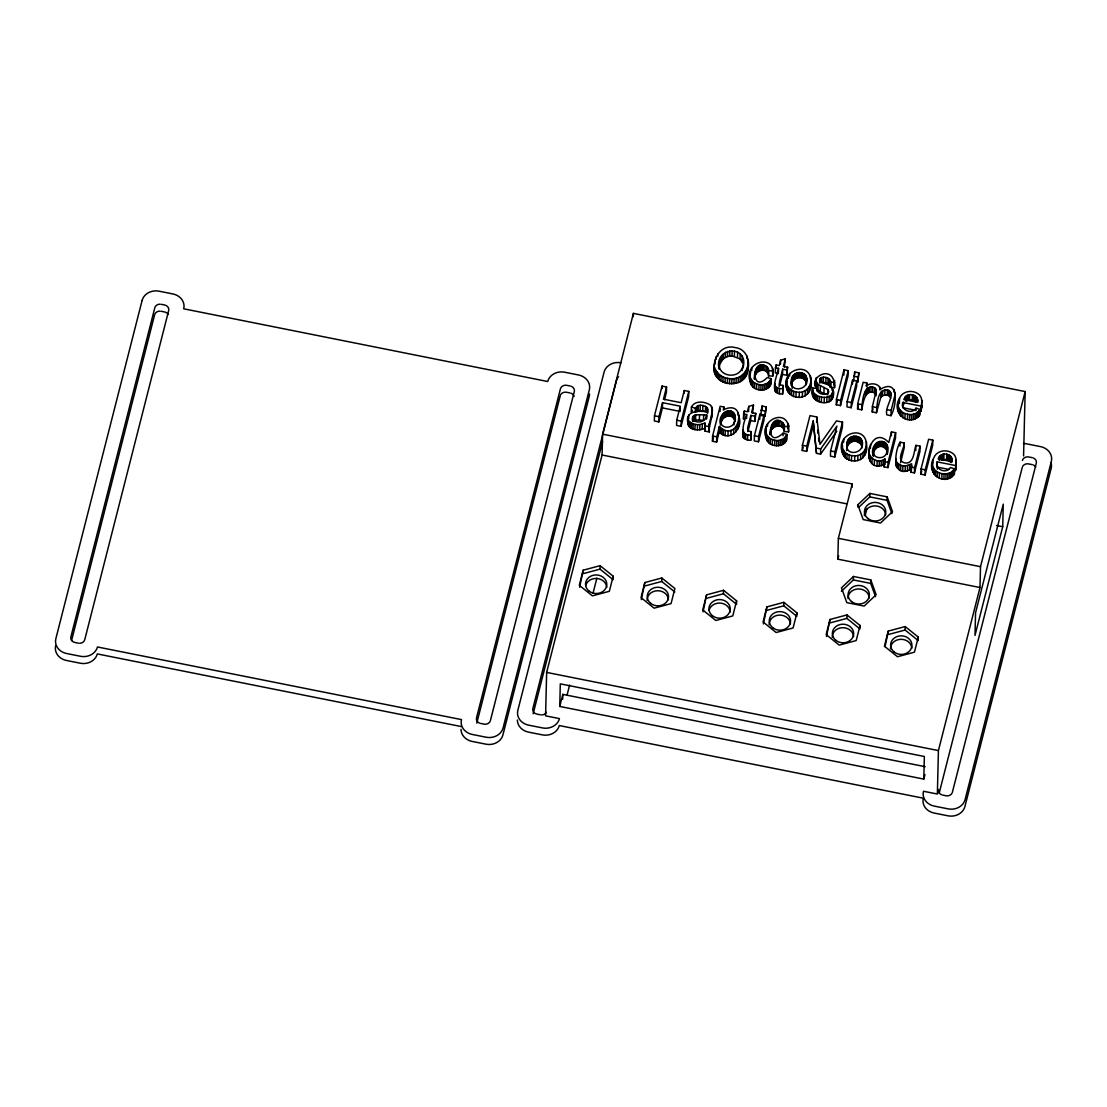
<?xml version="1.0" encoding="UTF-8"?>
<svg xmlns="http://www.w3.org/2000/svg" width="1107" height="1107" viewBox="0 0 1107 1107"><rect width="100%" height="100%" fill="white"/><g stroke="black" fill="none" stroke-linecap="round" stroke-linejoin="round"><path stroke-width="1.5" d="M861.744 409.825C862.339 402.519 862.782 383.423 874.71 387.713L876.204 390.563L872.358 406.712L872.233 411.929L876.426 412.759C877.325 405.273 876.827 387.187 888.7 390.342C895.425 396.472 884.382 406.947 886.859 414.848L891.024 415.678C896.338 406.587 899.977 377.681 880.549 389.194C879.11 383.147 870.337 382.385 866.144 386.039L866.919 383.022L863.169 382.275L857.69 403.778L857.565 408.995L861.744 409.825C863.073 403.82 864.525 388.377 874.585 392.916L876.08 395.78L876.177 391.864M895.106 399.157L895.245 392.39M750.85 415.388L750.726 420.605L754.932 421.435L755.057 416.232L750.85 415.388L747.64 427.966L747.889 430.858L751.127 431.633L750.781 440.185C746.076 440.904 740.541 437.334 743.406 432.145M752.594 413.257L753.493 405.037L748.775 406.394L747.419 411.721L744.347 411.112L743.613 413.949L746.685 414.558C744.499 420.978 737.995 436.366 750.92 434.982L750.781 440.185M782.691 369.198L782.566 374.415L786.773 375.245L786.897 370.042L782.691 369.198L779.48 381.777L779.729 384.669L782.967 385.444L782.621 393.995C767.884 395.019 777.418 375.301 778.525 368.368L775.453 367.759L776.187 364.923L779.259 365.531L780.615 360.204L785.333 358.848L784.434 367.067M774.665 390.356L774.803 383.479M806.657 378.483C809.521 389.678 790.329 393.525 791.353 381.278C790.246 370.181 808.913 369.586 806.588 381.099M862.104 442.094C864.982 453.289 845.79 457.136 846.8 444.889C845.886 432.892 865.743 433.819 862.007 446.01M692.705 417.339L692.678 418.737C695.957 424.687 706.792 421.961 706.709 414.862C701.575 415.485 690.408 412.039 692.622 421.352M1023.574 455.932L1025.165 391.56L633.398 313.378L602.595 434.152L602.083 455.005L546.65 672.406L545.585 715.842L559.45 718.609A14.211 12.385 1.4 0 1 542.499 727.922L528.634 725.154A14.211 12.385 1.4 0 1 517.855 710.307L604.09 372.132A14.211 12.385 1.4 0 1 621.027 362.819M559.755 706.446L560.308 683.863L924.345 756.496L923.792 779.093L559.755 706.446L562.826 694.366L925.175 766.681M562.716 699.154L562.826 694.366M579.611 587.277L583.154 570.216L600.105 565.663L613.181 576.207L613.126 578.532M613.098 579.681L600.008 569.136L600.105 565.663M633.315 316.754L633.398 313.378M641.327 599.593L644.869 582.531L661.806 577.979L674.896 588.523L671.05 603.619L654.112 608.172L641.022 597.628L644.869 582.531M654.472 415.775L654.348 420.992L658.859 421.892L662.429 407.902L662.553 402.685L680.265 406.214L676.709 420.217L676.571 425.42L681.082 426.32L688.651 396.638L688.789 391.421L684.278 390.522L681.165 402.713L663.453 399.184L666.552 386.993L662.041 386.094L654.472 415.775L658.983 416.675L658.859 421.892M661.986 388.695L662.041 386.094M674.813 591.996L661.723 581.452L661.806 577.979M666.552 386.993L666.428 392.196L664.491 399.821M680.141 411.43L680.238 407.528M681.082 426.32L681.22 421.117L688.789 391.421M684.209 393.137L684.278 390.522M692.553 410.282L691.28 412.205L691.418 406.989C695.071 399.959 705.256 401.523 710.736 405.342C715.15 413.368 706.792 423.026 709.379 431.979L705.021 431.107L704.855 428.284C699.444 431.135 688.734 430.678 687.904 423.082C684.707 410.448 699.264 410.517 707.442 411.998L707.318 407.68C704.107 404.844 697.659 403.764 695.376 408.303L695.279 412.205M688.014 424.327L688.222 416.55M688.429 425.503L688.028 417.865M688.72 418.986L688.803 415.083M689.149 426.624L688.554 420.3M690.159 427.62L690.298 422.417L689.274 421.407M691.474 428.451L691.598 423.248L690.298 422.417M692.954 421.67L693.079 416.467M693.065 429.115L693.203 423.898L691.598 423.248M693.729 415.72L693.605 420.937L695.556 420.079L703.54 420.245L703.665 415.042M694.476 420.397L694.615 415.18M694.961 429.599L695.085 424.396L693.203 423.898M695.556 420.079L695.68 414.876M696.732 406.532L696.607 411.735L700.108 410.42L705.436 411.569L705.56 406.352M697.396 429.903L697.521 424.687L695.085 424.396M698.143 410.739L698.282 405.522M699.389 420.079L699.527 414.876M699.762 429.82L699.887 424.604L704.979 423.068L704.799 429.765M700.108 410.42L700.247 405.204M702.198 429.295L702.322 424.078M702.737 410.711L702.862 405.494M705.021 431.107L704.979 423.068M706.308 418.806L706.363 416.19M706.612 418.764L706.709 414.862M707.193 412.897L707.318 407.68M707.788 413.008L707.885 409.092M709.117 423.967L709.379 431.979M703.042 611.908L706.584 594.846L723.521 590.294L736.612 600.838L736.529 604.311L723.438 593.767L723.521 590.294M711.704 406.477L712.244 414.433L708.992 429.184M711.593 417.837L711.732 412.62M712.078 412.966L712.216 407.75M712.244 414.433L712.368 409.216M723.978 407.044L723.258 409.839C749.397 397.551 738.521 445.83 719.425 426.403L719.301 431.605L716.63 442.08L712.451 441.25L712.576 436.033L720.159 406.283L723.978 407.044L723.909 409.645M714.513 364.023C708.355 386.412 746.685 391.518 747.986 369.295C750.228 359.927 745.855 348.857 735.339 347.612C720.27 343.599 711.275 360.245 714.928 373.128M714.901 364.023L714.997 360.121M715.606 375.01L715.067 367.911M716.104 359.277L716.174 356.675M716.547 376.74L716.672 371.537L715.731 369.793M717.751 356.357L717.82 353.756M717.765 378.345L717.889 373.128L716.672 371.537M716.63 442.08L716.755 436.864L719.425 426.403M719.633 361.103L719.066 368.894C713.711 346.256 749.647 344.443 742.977 367.939M719.176 368.673L719.19 363.691M719.273 379.798L719.398 374.595L717.889 373.128M719.508 366.32L720.643 358.031M720.034 411.5L720.09 408.884M721.003 381.085L721.127 375.868L719.398 374.595M720.519 363.248L721.833 360.744L721.958 355.527M739.338 418.142C742.534 428.949 729.624 441.735 720.242 432.92L720.366 427.717M720.671 425.088C715.938 410.822 738.618 403.778 734.923 421.795L734.813 415.056M721.183 417.92L721.044 423.123C721.404 416.149 732.405 412.717 734.674 420.273C734.411 429.474 719.08 429.682 720.809 419.885M721.681 421.2L721.806 415.983M721.543 434.096L721.667 428.893M722.926 382.136L723.051 376.92L721.127 375.868M721.833 360.744L723.466 358.806L723.591 353.59M722.497 419.567L722.622 414.364M723.162 435.023L723.286 429.82M723.508 418.238L723.632 413.036M723.466 358.806L725.403 357.436L725.528 352.22M725.043 382.953L725.168 377.736L723.051 376.92M724.725 417.214L724.85 411.998M725.099 435.618L725.223 430.402M726.026 416.467L726.164 411.25M725.403 357.436L727.534 356.551L727.659 351.334M727.354 383.548L727.479 378.331L725.168 377.736M727.354 416.024L727.479 410.808M727.534 356.551L729.734 356.039L729.859 350.836M727.977 435.826L728.102 430.609M728.669 415.858L728.807 410.642M729.568 383.866L729.693 378.649L727.479 378.331M730.011 415.983L730.136 410.766M743.254 358.723L743.115 363.926L740.071 358.917L732.018 355.928L732.142 350.725M731.769 383.949L731.893 378.732C741.732 379.134 749.508 369.378 748.138 359.9M731.27 416.37L731.409 411.154M730.911 435.3L731.035 430.083M732.391 416.993L732.516 411.776M734.37 356.219L734.494 351.002M733.941 383.783L734.066 378.566M733.332 417.851L733.457 412.634M733.637 434.041L733.761 428.824M733.927 424.88L733.983 422.265M734.121 418.944L734.259 413.741M736.1 383.368L736.224 378.151M737.483 357.229L737.608 352.012M735.892 432.034L736.017 426.832M738.175 382.704L738.3 377.487M737.636 429.433L737.76 424.216M738.106 415.263L738.161 412.648M740.071 358.917L740.196 353.7M738.77 426.361L738.895 421.158M739.102 415.25L739.213 423.344M740.085 381.777L740.209 376.56M741.994 361.186L742.133 355.97M741.828 380.6L741.953 375.384M742.077 370.596L743.046 365.324M743.406 379.148L743.53 373.945M742.825 436.545L742.963 429.668M743.613 413.949L743.489 419.152L744.347 411.112M743.281 437.611L743.406 432.394M744.79 377.487L744.914 372.284M744.167 438.552L744.291 433.335M745.938 375.66L746.076 370.444M746.99 358.64L747.045 356.025M746.865 373.668L746.99 368.451M745.564 439.327L745.689 434.11M747.557 371.495L747.682 366.279M746.588 418.46L746.685 414.558M747.986 369.295L748.263 361.961M747.543 439.88L747.668 434.677M748.636 411.61L748.775 406.394M750.062 381.334C743.212 360.564 776.768 353.244 772.769 376.117L768.562 375.854L768.369 368.576C752.483 351.805 749.273 395.877 767.317 377.473L771.316 378.76L771.178 383.977C768.908 389.595 761.824 391.394 756.524 389.152C748.54 386.73 749.993 377.542 750.629 371.205M750.532 383.437L750.172 373.779M751.473 385.305L751.598 380.088L750.671 378.22M751.736 370.61L751.791 368.008M752.815 386.897L752.954 381.694L751.598 380.088M754.559 374L754.434 379.217C753.687 371.8 764.508 366.279 768.244 373.792M754.504 388.183L754.628 382.967L752.954 381.694M754.836 377.183L754.96 371.966M755.458 375.204L755.597 370.001M754.421 435.715L754.282 440.932L758.475 441.762L763.955 420.259L764.079 415.042L759.9 414.212L754.421 435.715L758.599 436.559L758.475 441.762M756.275 373.571L756.399 368.368M753.493 405.037L751.57 412.551L755.777 413.395L754.932 421.435M756.524 389.152L756.648 383.949L754.628 382.967M757.243 372.284L757.382 367.067M758.406 371.329L758.53 366.113M758.89 389.816L759.015 384.599L756.648 383.949M759.679 370.665L759.817 365.462M759.776 419.428L759.9 414.212M761.049 370.292L761.187 365.089M760.869 390.079L760.993 384.862L759.015 384.599M760.827 414.129L761.99 406.034L766.169 406.864L764.979 416.274L760.786 415.443M762.502 370.195L762.64 364.978M761.893 409.936L761.99 406.034M762.751 390.038L762.875 384.821L767.926 382.98L771.316 378.76M764.051 370.375L764.176 365.158M764.55 389.706L764.674 384.489M764.979 416.274L766.169 406.864M765.919 371.039L766.044 365.822M766.252 389.083L766.376 383.866M765.836 437.03C759.637 420.591 785.306 408.206 788.682 426.596L784.476 426.333C771.731 403.543 762.225 452.126 783.092 433.169L787.091 434.456L786.966 439.659C784.683 445.291 777.598 447.09 772.312 444.848C764.314 442.426 765.781 433.238 766.418 426.901M767.331 372.173L767.469 366.971M766.321 439.133L765.961 429.474M767.801 388.183L767.926 382.98M767.511 426.306L767.58 423.704M768.562 375.854L768.369 368.576M767.262 441.001L767.386 435.784L766.445 433.916M769.144 387.035L769.268 381.818M768.604 442.592L768.728 437.376L767.386 435.784M770.264 385.623L770.389 380.421M770.347 429.696L770.223 434.913C768.964 426.292 783.41 421.725 784.337 431.55L788.558 431.813L788.599 424.963M770.278 443.879L770.417 438.663L768.728 437.376M770.61 432.865L770.735 427.662M772.451 367.773L772.769 376.117M763.36 623.947L766.916 606.885L783.853 602.333L796.943 612.877L796.888 615.188M771.247 430.9L771.371 425.683M772.686 374.484L772.811 369.268M772.049 429.267L772.174 424.05M772.312 444.848L772.437 439.631L770.417 438.663M773.032 427.98L773.156 422.763M774.18 427.011L774.305 421.809M775.453 367.759L775.329 372.962L778.401 373.585M775.121 391.421L774.789 385.139M776.118 367.524L776.187 364.923M774.679 445.512L774.803 440.295L772.437 439.631M776.007 392.362L776.132 387.146L775.246 386.205M775.467 426.361L775.592 421.144M777.405 393.137L777.529 387.92L776.132 387.146M776.837 425.987L776.962 420.771M776.644 445.761L776.782 440.558L774.803 440.295M778.429 372.27L778.525 368.368M779.134 386.426L779.19 383.825M778.29 425.891L778.415 420.674M779.383 393.691L779.508 388.488L777.529 387.92M778.539 445.734L778.664 440.517L783.714 438.663L787.091 434.456M780.518 364.12L780.615 360.204M779.826 426.07L779.951 420.854M780.324 445.401L780.463 440.185M781.694 426.721L781.819 421.518M782.621 393.995L782.967 385.444M782.026 444.779L782.165 439.562M783.119 427.869L783.244 422.666M783.036 435.771L783.092 433.169M783.576 443.879L783.714 438.663M784.019 429.488L784.143 424.272M784.337 431.55L784.476 426.333M784.918 442.731L785.043 437.514M786.856 388.64C779.868 370.375 809.314 360.245 811.044 380.31C814.614 404.968 779.342 401.55 787.423 378.456M785.333 358.848L783.41 366.362L787.631 367.206L786.773 375.245M786.053 441.319L786.178 436.116M787.368 390.771L786.966 381.071M788.309 378.317L788.364 375.716M788.364 392.653L788.488 387.436L787.492 385.554M796.86 616.35L783.77 605.806L783.853 602.333M788.558 431.813L788.239 423.469M789.637 376.062L789.692 373.446M789.761 394.272L789.886 389.055L788.488 387.436M791.256 385.637L791.353 381.278M791.713 379.314L791.588 384.53C792.086 376.172 805.744 375.107 806.533 383.7M791.505 395.559L791.63 390.356L789.886 389.055M792.142 388.529L792.211 385.914M792.211 382.621L792.335 377.404M793.027 381.029L793.152 375.813M793.581 396.555L793.705 391.338L791.63 390.356M794.037 379.743L794.162 374.526M795.241 378.774L795.366 373.557M796.002 397.219L796.127 392.016L793.705 391.338M796.57 378.096L796.694 372.879M797.967 377.695L798.092 372.492M799.434 377.584L799.558 372.381M799.199 397.51L799.323 392.307C804.9 392.404 809.66 388.211 810.628 382.773M800.97 377.764L801.094 372.547M802.409 378.193L802.547 372.976M802.298 397.095L802.437 391.878M803.668 378.843L803.807 373.626M802.284 450.507L802.409 445.291L809.978 415.609L816.772 416.965L819.983 444.308L836.435 420.895L842.51 422.099L842.385 427.316L834.816 456.997L830.458 456.139L830.596 450.923L836.934 426.07L820.688 448.944L820.564 454.161L816.496 453.344L813.202 420.895L806.754 446.163L806.629 451.379L802.284 450.507L803.129 447.214M804.747 379.729L804.872 374.512M805.107 396.002L805.246 390.785M805.619 380.85L805.744 375.633M806.214 384.71L806.366 376.961M807.404 394.23L807.529 389.014M809.203 391.629L809.328 386.412M810.393 378.58L810.449 375.979M810.988 378.041L810.504 387.99M815.61 380.379L818.128 384.475L828.022 389.581L828.769 391.781L828.091 392.999C824.411 395.932 816.509 393.746 816.966 388.322L812.676 388.059C808.47 399.157 822.515 406.532 830.942 400.651C834.263 397.109 835.01 389.539 830.693 386.468C827.925 383.575 820.439 383.908 819.927 379.203L820.495 378.22C826.32 374.581 833.433 380.711 830.347 387.312L834.567 387.644C835.328 357.021 794.342 385.001 827.898 394.798M812.607 394.964L812.676 388.059M812.939 396.5L812.732 389.761M813.562 397.87L813.064 391.283M814.461 399.073L814.586 393.857L813.687 392.653M815.485 385.596L815.762 378.815M815.665 400.111L815.79 394.908L814.586 393.857M815.817 387.104L815.956 381.887M816.316 377.473L815.638 384.032M816.662 388.488L816.786 383.285M816.897 390.923L816.966 388.322M816.648 422.182L816.772 416.965M817.215 400.997L817.34 395.78L815.79 394.908M818.004 389.692L818.128 384.475M816.496 453.344L813.202 420.895M819.111 401.716L819.235 396.514L817.34 395.78M819.817 382.51L819.886 379.895M819.83 383.105L819.927 379.203M820.273 390.992L820.412 385.776M820.398 382.136L820.495 378.22M821.657 377.501L821.519 382.718C824.853 381.929 830.485 382.967 830.347 387.312M821.352 402.284L821.477 397.067L819.235 396.514M823.331 382.427L823.456 377.21M823.94 392.708L824.065 387.492M824.162 402.616L824.286 397.399L821.477 397.067M825.85 382.704L825.974 377.501M826.777 402.436L826.915 397.233L831.066 395.434L833.35 390.494M827.953 383.368L828.091 378.165M827.925 393.497L828.022 389.581M829.392 384.392L829.517 379.175M829.088 401.786L829.212 396.569M830.181 385.72L830.305 380.504M830.942 400.651L831.066 395.434M831.994 390.19L832.049 387.588M832.284 399.17L832.409 393.954M833.031 397.468L833.17 392.252M834.567 387.644L834.609 380.434M826.459 636.539L830.015 619.477L846.952 614.925L860.042 625.469L859.987 627.78M834.816 456.997L834.941 451.794L842.51 422.099M836.311 404.761L836.435 399.544L844.004 369.849L848.197 370.693L848.059 375.91L840.49 405.591L836.311 404.761L837.57 399.807M840.49 405.591L840.614 400.374L848.197 370.693M1023.491 443.533A14.211 12.385 1.4 0 1 1026.659 443.852L1040.525 446.619A14.211 12.385 1.4 0 1 1051.318 461.467L965.096 799.558A14.211 12.385 1.4 0 1 948.146 808.871L934.28 806.104A14.211 12.385 1.4 0 1 923.487 791.256L937.366 794.023L938.418 750.574L979.999 587.526L837.847 559.173L838.359 538.32L852.224 483.967L602.595 434.152M843.88 375.065L844.004 369.849M842.316 452.251C835.315 433.986 864.775 423.856 866.504 443.921C870.06 468.579 834.789 465.148 842.87 442.067M842.814 454.382L842.413 444.668M843.755 441.928L843.825 439.327M843.811 456.264L843.935 451.047L842.953 449.165M845.208 457.869L845.333 452.666L843.935 451.047M847.132 401.675L847.007 406.892L851.186 407.722L856.68 386.218L856.804 381.002L852.611 380.171L847.132 401.675L851.311 402.519L851.186 407.722M846.675 450.549L846.8 444.889M846.675 450.106L847.173 442.925M846.952 459.17L847.076 453.967L845.333 452.666M847.049 448.141L847.796 441.015M847.671 446.232L848.612 439.424M849.027 460.152L849.166 454.949L847.076 453.967M848.474 444.64L849.484 443.353L849.609 438.137M849.484 443.353L850.688 442.371L850.813 437.168M852.515 384.074L852.611 380.171M859.959 628.942L846.869 618.398L846.952 614.925M851.449 460.83L851.587 455.614L849.166 454.949M850.688 442.371L852.016 441.707L852.141 436.49M853.511 381.389L854.701 371.994L858.894 372.824L857.69 382.233L858.894 372.824M854.632 374.595L854.701 371.994M852.141 487.177L852.224 483.967M852.016 441.707L853.414 441.306L853.539 436.103M853.414 441.306L854.881 441.195L855.005 435.992M854.646 461.121L854.77 455.904C860.347 456.015 865.107 451.822 866.075 446.384M861.689 445.789L860.194 443.34L856.417 441.375L856.541 436.158M841.389 591.29L853.386 579.943L853.483 576.47L870.808 579.93L876.149 594.736L864.152 606.082L846.813 602.623L841.472 587.817L853.483 576.47M857.87 441.79L857.994 436.587M857.759 460.706L857.883 455.489M859.129 442.454L859.253 437.237M857.787 507.075L857.842 504.764L869.853 493.418L887.177 496.877L892.519 511.683L880.522 523.03L863.183 519.57L857.842 504.764M860.194 443.34L860.319 438.123M860.568 459.599L860.692 454.396M861.066 444.46L861.191 439.244M861.675 448.307L861.813 440.572M862.865 457.841L862.99 452.625M865.425 396.112L865.549 390.896M864.65 455.226L864.775 450.023M866.407 394.313L866.546 389.097M866.823 386.938L866.919 383.022M865.951 451.601L866.435 441.651M867.639 393.11L867.777 387.907M869.189 392.376L869.313 387.159M884.88 458.907L884.756 464.11C858.52 476.896 868.275 421.006 888.769 442.523L891.481 431.868L895.646 432.699L895.521 437.915L887.952 467.597L884.064 466.822L884.88 458.907C878.82 464.124 868.262 458.519 868.94 450.563M869.133 458.713L869.258 453.496M869.396 447.38L868.815 455.78M870.918 392.086L871.043 386.869M870.199 461.301L870.323 456.084M870.393 448.28L870.489 444.377M858.963 507.103L869.77 496.891L869.853 493.418M872.662 392.224L872.786 387.007M871.97 463.432L872.095 458.229M874.585 392.916L874.71 387.713M873.174 455.863C868.262 439.368 892.643 435.203 887.191 454.327L887.177 445.678M873.478 456.098L873.7 448.238M875.526 596.728L870.725 583.403L870.808 579.93M873.202 455.42L874.322 446.273M875.706 394.106L875.831 388.889M874.295 465.023L874.419 459.806M874.198 451.49L875.111 444.64M874.987 449.843L875.928 448.543L876.052 443.326M875.928 448.543L877.035 447.574L877.159 442.357M877.035 465.936L877.159 460.72M877.035 447.574L878.252 446.896L878.377 441.693M879.899 390.024L879.968 387.408M878.252 446.896L879.512 446.508L879.65 441.292M876.426 412.759L880.771 397.482L880.895 392.265M879.221 466.158L879.345 460.955M880.771 397.482L881.712 391.283M879.512 446.508L880.84 446.37L880.964 441.167M881.587 396.5L882.556 395.78L882.68 390.563M881.241 465.936L881.366 460.72M887.039 450.895L885.683 448.432L882.21 446.522L882.334 441.306M883.082 465.258L883.206 460.042M882.556 395.78L884.784 395.033L884.922 389.816M883.538 446.924L883.677 441.707M884.701 447.56L884.839 442.343M885.683 448.432L885.821 443.215M890.706 398.063L889.627 396.223L887.274 395.13L887.399 389.927M886.486 449.539L886.624 444.336M886.859 453.801L887.413 447.27M888.575 395.545L888.7 390.342M891.896 513.676L887.094 500.35L887.177 496.877M887.952 467.597L888.077 462.394L895.646 432.699M889.627 396.223L889.751 391.006M890.36 397.081L890.485 391.864M890.775 395.462L890.844 392.847M891.024 415.678L891.149 410.462L895.231 393.954M891.384 435.784L891.481 431.868M885.088 646.654L888.257 631.101L905.194 626.548L918.284 637.092L918.201 640.566L905.111 630.021L905.194 626.548M894.262 392.459L894.331 389.844M900.572 462.754L904.101 448.224L904.225 443.008L900.046 442.177C893.944 452.459 892.021 479.774 911.518 468.981L911.614 465.078M896.033 465.743L896.033 458.962M896.504 467.126L896.172 460.54M921.204 406.144L902.786 402.464C900.309 410.143 912.043 414.945 916.029 408.151L920.235 409.479L920.111 414.682C909.788 428.105 890.429 413.451 899.507 398.326C902.219 391.366 911.448 389.65 917.412 393.359C924.234 397.178 920.955 405.287 921.079 411.347L921.896 400.291M898.593 403.46L898.663 400.845M898.649 412.966L898.22 403.363M897.417 468.372L897.542 463.155L896.642 461.923M899.382 403.543L899.507 398.326M899.631 414.848L899.756 409.632L898.773 407.763M898.856 469.52L898.981 464.317L897.542 463.155M899.949 446.093L900.046 442.177M901.029 416.467L901.153 411.25L899.756 409.632M900.683 470.461L900.807 465.258L898.981 464.317M902.537 406.781L902.786 402.464M902.8 417.768L902.938 412.565L901.153 411.25M903.658 404.719L903.727 402.118M902.745 471.07L902.883 465.853L900.807 465.258M905.014 399.71L905.083 397.109C909.041 391.92 919.447 395.268 917.592 402.395L903.796 399.516L905.083 397.109M904.959 418.778L905.083 413.561L902.938 412.565M905.913 400.097L906.01 396.181M905.152 471.305L905.277 466.102L911.642 463.778L910.715 472.149L914.451 472.897L919.945 451.393L920.069 446.176L915.876 445.332C913.828 451.158 914.216 464.663 904.516 462.878C895.549 460.346 904.544 448.543 904.225 443.008M905.872 401.398L906.979 400.665L907.103 395.448M907.477 419.47L907.602 414.253L905.083 413.561M906.979 400.665L908.21 400.139L908.335 394.922M907.422 471.042L907.546 465.826M908.21 400.139L909.497 399.835L909.622 394.632M909.567 419.761L909.691 414.558L907.602 414.253M909.539 470.267L909.663 465.051M911.518 419.788L911.642 414.585L916.665 413.091L920.235 409.479M916.195 396.749L916.07 401.952L912.265 399.945L912.389 394.742M913.745 400.388L913.87 395.171M913.33 419.553L913.455 414.35M915.019 401.052L915.143 395.836M915.005 419.055L915.143 413.838M914.451 472.897L914.576 467.68L920.069 446.176M915.959 410.752L916.029 408.151M916.942 401.786L917.039 397.883M915.752 450.549L915.876 445.332M916.541 418.308L916.665 413.091M917.897 417.325L918.035 412.122M919.087 416.121L919.211 410.905M921.356 410.379L921.481 405.176M920.913 474.183L921.052 468.967L928.621 439.285L932.8 440.116L932.675 445.332L925.106 475.014L920.913 474.183L921.757 470.89M925.106 475.014L925.231 469.811L932.8 440.116M955.576 465.535L937.159 461.868C934.668 469.548 946.402 474.35 950.387 467.541L954.594 468.87L954.469 474.087C944.16 487.509 924.788 472.855 933.879 457.731C936.591 450.757 945.807 449.055 951.771 452.763C958.593 456.568 955.313 464.691 955.438 470.752L956.268 459.682M932.952 462.851L933.021 460.249M933.007 472.371L932.592 462.768M933.99 474.253L934.114 469.036L933.132 467.154M935.387 475.858L935.512 470.655L934.114 469.036M937.062 465.77L937.159 461.868M937.172 477.172L937.297 471.956L935.512 470.655M937.352 469.133L937.421 466.517M939.345 460.415L939.442 456.513C943.413 451.324 953.805 454.673 951.951 461.785M939.317 478.169L939.442 472.966L937.297 471.956M940.272 459.502L940.369 455.586M941.476 454.852L941.337 460.069L946.623 459.35L951.273 462.491L951.397 457.274M941.836 478.874L941.96 473.658L939.442 472.966M942.569 459.53L942.694 454.327M943.856 459.239L943.98 454.022M943.925 479.165L944.05 473.948L941.96 473.658M945.876 479.193L946.001 473.976L951.024 472.495L954.594 468.87M946.623 459.35L946.748 454.133M947.689 478.957L947.813 473.741M948.104 459.779L948.229 454.576M949.377 460.457L949.502 455.24M949.377 478.459L949.502 473.243M950.429 461.356L950.553 456.139M950.899 477.712L951.024 472.495M952.269 476.73L952.394 471.513M953.445 475.526L953.584 470.309M955.715 469.783L955.839 464.566M979.999 587.526L980.511 566.673L1025.165 391.56M1002.721 526.711L1003.274 504.128L975.558 612.821L975.004 635.418L1002.721 526.711L996.549 525.493M917.578 402.27L917.648 399.779M952.006 459.184L951.937 461.661L938.155 458.907L939.442 456.513M873.326 450.203C871.527 459.626 886.486 460.332 886.915 451.199M735.062 416.592L734.619 420.273M750.92 434.982L751.127 431.633M687.904 423.082L688.084 421.767M774.679 388.695L775.246 385.956M70.876 636.912L154.8 307.788A5.327 4.649 1.4 0 1 159.975 304.176M71.568 640.51L154.634 314.734A5.327 4.649 1.4 0 1 159.809 311.136M476.785 723.134L560.253 395.766M490.387 720.615L574.298 391.587A5.327 4.649 1.4 0 0 571.378 386.357M532.868 708.549L616.793 379.438A5.327 4.649 1.4 0 1 618.647 376.837M533.131 713.821L602.568 441.513M583.154 570.216L579.307 585.312L592.397 595.857L609.334 591.304L613.181 576.207M567.047 695.113L569.607 685.095M593.034 593.227L596.867 578.186M658.983 416.675L662.553 402.685M712.451 441.25L713.295 437.943M747.917 431.605L750.726 420.605M706.584 594.846L702.737 609.943L715.828 620.487L732.765 615.935L736.612 600.838M755.057 416.232L755.777 413.395M758.599 436.559L764.079 415.042M779.757 385.416L782.566 374.415M786.897 370.042L787.631 367.206M766.916 606.885L763.069 621.982L776.145 632.526L793.082 627.973L796.943 612.877M806.629 451.379L813.078 426.098M851.311 402.519L856.804 381.002M857.565 408.995L858.409 405.688M872.233 411.929L873.022 408.815M837.847 559.173L838.691 555.866M830.015 619.477L826.168 634.574L839.244 645.118L856.195 640.566L860.042 625.469M865.134 515.627L866.809 509.04M884.064 466.822L884.756 464.11M910.715 472.149L911.518 468.981M888.257 631.101L884.41 646.197L897.5 656.742L914.437 652.189L918.284 637.092M923.792 779.093L924.94 774.568M939.193 793.096L1022.245 467.403M952.38 792.266L1036.29 463.224A5.327 4.649 1.4 0 0 1033.371 457.994M742.147 367.994C738.521 378.442 720.74 377.196 719.232 366.071M820.564 454.161L836.795 431.287M583.071 573.689L600.008 569.136M644.786 586.004L661.723 581.452M706.501 598.32L723.438 593.767M766.833 610.358L783.77 605.806M829.932 622.95L846.869 618.398M888.174 634.574L905.111 630.021M824.286 397.399L826.915 397.233M729.734 356.039L732.018 355.928M697.521 424.687L699.887 424.604M760.993 384.862L762.875 384.821M776.782 440.558L778.664 440.517M909.691 414.558L911.642 414.585M944.05 473.948L946.001 473.976M729.693 378.649L731.893 378.732M884.784 395.033L887.274 395.13M909.497 399.835L912.265 399.945M768.687 370.637L772.894 370.9M830.471 382.095L834.692 382.427M796.127 392.016L799.323 392.307M851.587 455.614L854.77 455.904M779.508 388.488L782.76 388.792M902.883 465.853L905.277 466.102M880.84 446.37L882.21 446.522M854.881 441.195L856.417 441.375M853.635 376.186L857.814 377.017M902.662 407.68L914.382 410.019M836.435 399.544L840.614 400.374M857.69 403.778L861.869 404.622M872.358 406.712L876.55 407.542M886.984 409.632L891.149 410.462M1032.236 457.661L1028.777 456.97A5.327 4.649 1.4 0 0 1022.425 460.457M760.91 410.227L765.103 411.057M1032.07 464.608L1028.611 463.916A5.327 4.649 1.4 0 0 1022.633 466.421M161.165 304.3L164.625 304.992A5.327 4.649 1.4 0 1 168.679 310.555L84.755 639.68A5.327 4.649 1.4 0 1 79.579 643.278M570.243 386.011L566.784 385.319A5.327 4.649 1.4 0 0 560.433 388.82L476.522 717.848A5.327 4.649 1.4 0 0 479.442 723.079M662.429 407.902L678.536 411.112M160.985 311.247L164.459 311.939A5.327 4.649 1.4 0 1 168.084 314.457M570.077 392.971L566.618 392.279A5.327 4.649 1.4 0 0 560.64 394.784M937.02 467.071L948.741 469.41M676.709 420.217L681.22 421.117M705.145 425.891L709.518 426.762M802.409 445.291L806.754 446.163M816.62 448.127L820.688 448.944M830.596 450.923L834.941 451.794M884.189 461.619L888.077 462.394M910.84 466.933L914.576 467.68M921.052 468.967L925.231 469.811M712.576 436.033L716.755 436.864M869.77 496.891L887.094 500.35M602.083 455.005L846.647 503.81M838.359 538.32L980.511 566.673M853.386 579.943L870.725 583.403M546.65 672.406L938.418 750.574M540.382 714.804L536.923 714.112A5.327 4.649 1.4 0 1 532.744 709.587M942.555 795.061L946.028 795.753A5.327 4.649 1.4 0 0 951.992 793.235M78.389 643.167L74.93 642.475A5.327 4.649 1.4 0 1 70.751 637.936M480.563 723.411L484.036 724.103A5.327 4.649 1.4 0 0 490 721.598M461.328 726.566L97.291 653.919A14.211 12.385 1.4 0 1 80.341 663.231L66.475 660.464A14.211 12.385 1.4 0 1 55.682 645.616M691.418 406.989L695.376 408.303M719.301 431.605L720.242 432.92M787.464 427.33L788.115 428.686M833.972 384.018L834.484 385.651M832.838 394.147L833.225 395.697M817.603 430.263L817.99 433.487M818.571 438.344L818.959 441.568M866.311 446.868L866.366 449.138M932.454 467.984L932.495 470.281M898.095 408.58L898.137 410.877M956.13 464.898L956.157 467.237M921.771 405.494L921.799 407.833M585.672 585.645A10.655 9.299 1.4 0 1 597.005 578.463A10.655 9.299 1.4 0 1 606.719 587.374M647.152 600.368A10.655 9.299 1.4 0 1 657.337 590.737A10.655 9.299 1.4 0 1 668.434 599.69M709.103 610.261A10.655 9.299 1.4 0 1 720.436 603.094A10.655 9.299 1.4 0 1 730.15 612.005M769.185 624.722A10.655 9.299 1.4 0 1 779.37 615.091A10.655 9.299 1.4 0 1 790.481 624.044M832.284 637.314A10.655 9.299 1.4 0 1 842.469 627.683A10.655 9.299 1.4 0 1 853.58 636.636M890.526 648.937A10.655 9.299 1.4 0 1 900.711 639.306A10.655 9.299 1.4 0 1 911.822 648.259M848.004 598.569A10.655 9.299 1.4 0 1 858.174 588.938A10.655 9.299 1.4 0 1 869.286 597.877M864.373 515.516A10.655 9.299 1.4 0 1 874.558 505.885A10.655 9.299 1.4 0 1 885.655 514.838M517.343 720.02A14.211 12.385 1.4 0 0 528.468 732.101L542.333 734.868A14.211 12.385 1.4 0 0 559.284 725.555L923.321 798.202A14.211 12.385 1.4 0 0 934.114 813.05L947.979 815.817A14.211 12.385 1.4 0 0 964.93 806.505L1051.138 468.427A14.211 12.398 1.4 0 0 1051.097 462.906M546.36 712.299A5.327 4.649 1.4 0 1 541.572 714.928M1033.205 464.954A5.327 4.649 1.4 0 1 1035.709 467.126M941.434 794.715A5.327 4.649 1.4 0 1 938.515 789.499M460.996 729.319A14.211 12.385 1.4 0 0 472.122 741.413L485.987 744.181A14.211 12.385 1.4 0 0 502.938 734.868L589.145 396.776A14.211 12.398 1.4 0 0 589.491 394.023M571.212 393.303A5.327 4.649 1.4 0 1 574.118 396.458M142.097 300.495L55.862 638.67A14.211 12.385 1.4 0 0 66.641 653.517L80.52 656.285A14.211 12.385 1.4 0 0 97.458 646.972L461.494 719.605A14.211 12.385 1.4 0 0 472.288 734.453L486.153 737.22A14.211 12.385 1.4 0 0 503.104 727.908L589.325 389.816A14.211 12.385 1.4 0 0 578.532 374.982L564.667 372.215A14.211 12.385 1.4 0 0 547.716 381.514L183.693 308.798A14.211 12.385 1.4 0 0 172.913 293.95L159.034 291.183A14.211 12.385 1.4 0 0 142.097 300.495M588.966 591.041A10.655 9.299 1.4 0 0 606.567 586.309A10.655 9.299 1.4 0 0 592.965 575.349A10.655 9.299 1.4 0 0 588.966 591.041M650.681 603.357A10.655 9.299 1.4 0 0 668.282 598.624A10.655 9.299 1.4 0 0 654.68 587.665A10.655 9.299 1.4 0 0 650.681 603.357M712.382 615.672A10.655 9.299 1.4 0 0 729.997 610.939A10.655 9.299 1.4 0 0 716.395 599.98A10.655 9.299 1.4 0 0 712.382 615.672M772.714 627.711A10.655 9.299 1.4 0 0 790.315 622.978A10.655 9.299 1.4 0 0 776.713 612.019A10.655 9.299 1.4 0 0 772.714 627.711M835.813 640.303A10.655 9.299 1.4 0 0 853.414 635.57A10.655 9.299 1.4 0 0 839.812 624.611A10.655 9.299 1.4 0 0 835.813 640.303M894.055 651.926A10.655 9.299 1.4 0 0 911.67 647.194A10.655 9.299 1.4 0 0 898.068 636.234A10.655 9.299 1.4 0 0 894.055 651.926M867.902 518.505A10.655 9.299 1.4 0 0 885.503 513.773A10.655 9.299 1.4 0 0 871.901 502.813A10.655 9.299 1.4 0 0 867.902 518.505M851.532 601.558A10.655 9.299 1.4 0 0 869.133 596.825A10.655 9.299 1.4 0 0 855.531 585.866A10.655 9.299 1.4 0 0 851.532 601.558"/></g></svg>
